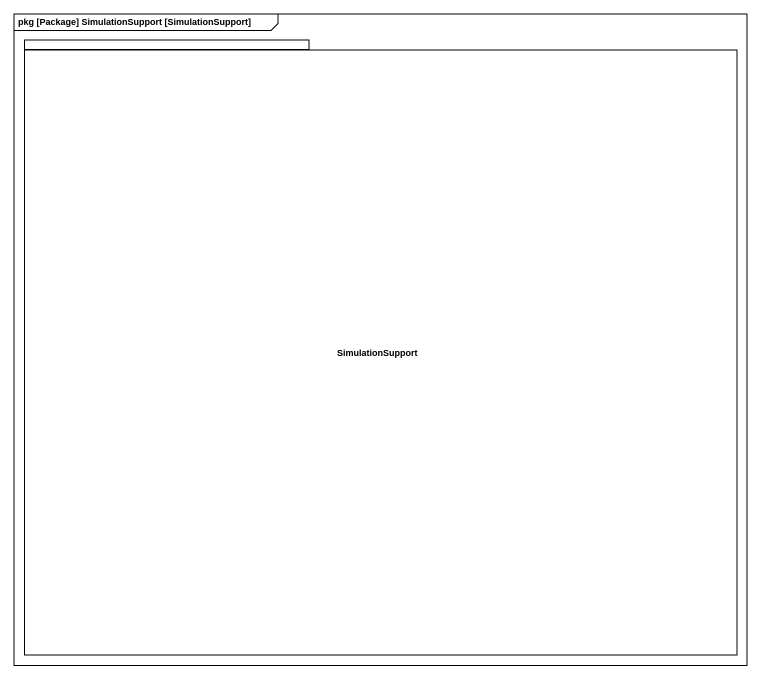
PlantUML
@startuml
mainframe pkg [Package] SimulationSupport [SimulationSupport]
package SimulationSupport {
}
@enduml
